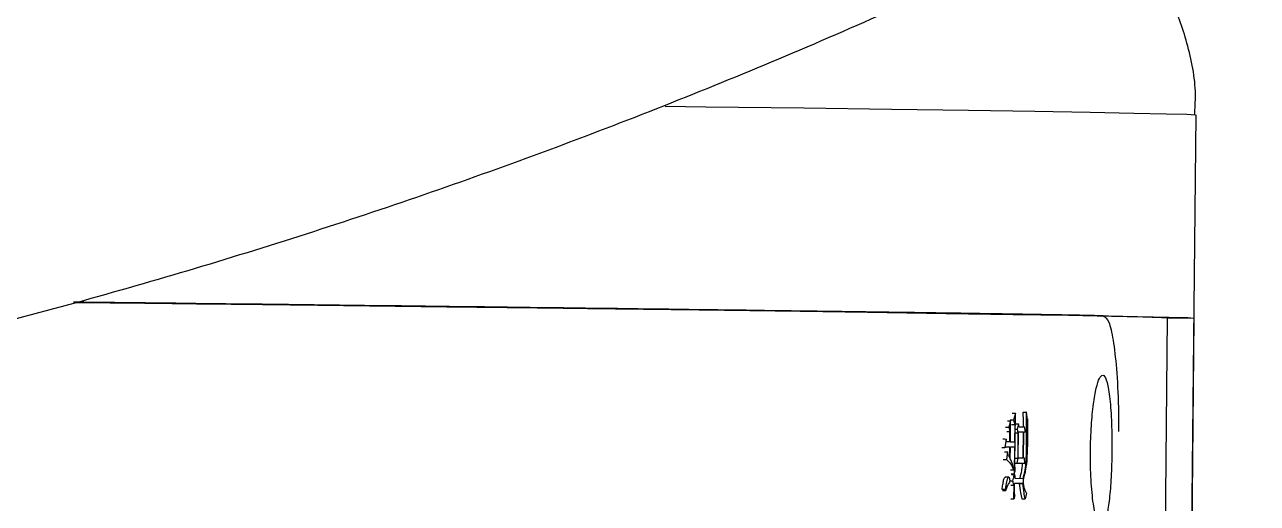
# Model space of a CAD drawing. Header units: millimetres. Extents: x 2448 to 4397, y 790 to 2168.
# Drawn here: x 3195.78 to 3228.6, y 1017.53 to 1030.27 of the extents above; entities that cross this region are included whole.
import ezdxf

# ---------------------------------------------------------------- set-up
doc = ezdxf.new("R2010")
doc.units = ezdxf.units.MM

msp = doc.modelspace()

# ---------------------------------------------------------------- linework, layer by layer
at = {"color": 7, "linetype": 'Continuous', "lineweight": 25}
for p, q in [((3226.785, 1009.772), (3226.965, 1027.858)), ((3225.808, 981.988), (3226.21, 1022.465)), ((3226.21, 1022.465), (3226.911, 1022.458)), ((3226.911, 1022.458), (3226.785, 1009.771)), ((3222.157, 1019.926), (3222.101, 1019.752)), ((3222.144, 1018.583), (3222.157, 1019.926)), ((3222.359, 1019.952), (3222.442, 1019.951)), ((3222.453, 1019.951), (3222.442, 1019.951)), ((3222.029, 1019.724), (3221.977, 1019.55)), ((3221.977, 1019.55), (3222.012, 1019.432)), ((3222.023, 1019.159), (3222.029, 1019.724)), ((3222.101, 1019.752), (3222.14, 1019.625)), ((3222.14, 1019.625), (3222.136, 1019.158)), ((3222.236, 1019.643), (3222.199, 1019.497)), ((3222.199, 1019.497), (3222.225, 1019.4)), ((3222.253, 1019.555), (3222.236, 1019.643)), ((3222.422, 1019.426), (3222.402, 1019.562)), ((3221.906, 1019.239), (3221.878, 1019.016)), ((3221.922, 1019.161), (3221.906, 1019.239)), ((3222.009, 1019.16), (3221.922, 1019.161)), ((3222.012, 1019.432), (3221.927, 1019.433)), ((3222.009, 1019.16), (3222.012, 1019.432)), ((3222.136, 1019.158), (3222.023, 1019.159)), ((3222.225, 1019.4), (3222.218, 1018.728)), ((3222.232, 1018.728), (3222.239, 1019.429)), ((3222.239, 1019.429), (3222.364, 1019.426)), ((3222.28, 1019.427), (3222.364, 1019.426)), ((3222.364, 1019.426), (3222.357, 1018.726)), ((3222.37, 1018.725), (3222.377, 1019.426)), ((3222.377, 1019.426), (3222.422, 1019.426)), ((3222.377, 1019.426), (3222.422, 1019.426)), ((3221.863, 1018.899), (3221.948, 1018.898)), ((3221.948, 1018.898), (3221.915, 1018.694)), ((3222.005, 1018.741), (3222.008, 1019.033)), ((3222.019, 1018.712), (3222.022, 1019.033)), ((3222.022, 1019.033), (3222.135, 1019.031)), ((3222.05, 1019.032), (3222.135, 1019.031)), ((3222.135, 1019.031), (3222.127, 1018.311)), ((3221.83, 1018.695), (3221.915, 1018.694)), ((3222.145, 1018.729), (3222.218, 1018.728)), ((3222.218, 1018.728), (3222.193, 1018.592)), ((3222.357, 1018.726), (3222.232, 1018.728)), ((3222.325, 1018.589), (3222.27, 1018.597)), ((3222.399, 1018.725), (3222.37, 1018.725)), ((3222.411, 1018.588), (3222.399, 1018.725)), ((3221.97, 1018.225), (3221.885, 1018.226)), ((3222.024, 1018.419), (3222.109, 1018.418)), ((3222.043, 1018.311), (3222.127, 1018.311)), ((3222.109, 1018.418), (3222.112, 1018.457)), ((3222.127, 1018.311), (3222.15, 1018.388)), ((3222.352, 1018.18), (3222.148, 1018.184)), ((3221.887, 1017.896), (3221.802, 1017.897)), ((3221.813, 1017.867), (3221.898, 1017.867)), ((3222, 1018.127), (3222.085, 1018.126)), ((3222.115, 1017.649), (3222.119, 1018.009)), ((3222.132, 1017.921), (3222.133, 1018.057)), ((3222.345, 1018.054), (3222.133, 1018.057)), ((3222.261, 1018.055), (3222.345, 1018.054)), ((3222.031, 1017.65), (3222.115, 1017.649)), ((3222.328, 1017.645), (3222.412, 1017.644))]:
    msp.add_line(p, q, dxfattribs=at)
at = {"color": 7, "linetype": 'Continuous', "lineweight": 25, "flags": 128}
for points in [[(3226.965, 1027.858), (3226.955, 1027.86), (3226.721, 1027.873), (3226.173, 1027.888), (3225.313, 1027.907), (3224.146, 1027.928), (3222.676, 1027.953), (3220.91, 1027.98), (3218.855, 1028.009), (3216.521, 1028.041), (3213.917, 1028.076), (3212.829, 1028.09)], [(3197.122, 1022.877), (3199.909, 1022.844), (3203.578, 1022.801), (3207.02, 1022.76), (3210.22, 1022.72), (3213.161, 1022.682), (3215.831, 1022.647), (3218.217, 1022.614), (3220.308, 1022.584), (3222.094, 1022.557), (3223.566, 1022.532), (3224.719, 1022.511), (3225.546, 1022.492), (3226.044, 1022.477), (3226.21, 1022.465)], [(3197.134, 1022.879), (3200.351, 1022.841), (3204.056, 1022.798), (3207.532, 1022.756), (3210.763, 1022.716), (3213.734, 1022.678), (3216.43, 1022.642), (3218.839, 1022.609), (3220.951, 1022.578), (3222.754, 1022.551), (3224.241, 1022.526), (3225.405, 1022.504), (3226.24, 1022.486), (3226.743, 1022.47), (3226.911, 1022.458)], [(3222.073, 1019.927), (3222.119, 1019.927), (3222.157, 1019.926)], [(3221.892, 1019.55), (3221.939, 1019.55), (3221.977, 1019.55)], [(3221.944, 1019.725), (3221.991, 1019.724), (3222.029, 1019.724)], [(3222.016, 1019.753), (3222.063, 1019.753), (3222.101, 1019.752)], [(3222.056, 1019.626), (3222.103, 1019.625), (3222.14, 1019.625)], [(3222.153, 1019.498), (3222.161, 1019.498), (3222.199, 1019.497)], [(3222.154, 1019.644), (3222.198, 1019.643), (3222.236, 1019.643)], [(3222.319, 1019.563), (3222.364, 1019.563), (3222.402, 1019.562)], [(3221.822, 1019.24), (3221.869, 1019.24), (3221.906, 1019.239)], [(3222.152, 1019.4), (3222.187, 1019.4), (3222.225, 1019.4)], [(3221.794, 1019.017), (3221.841, 1019.016), (3221.878, 1019.016)], [(3222.144, 1018.592), (3222.155, 1018.592), (3222.193, 1018.592)], [(3222.411, 1018.588), (3222.363, 1018.589), (3222.327, 1018.589)], [(3222.049, 1018.292), (3222.095, 1018.291), (3222.133, 1018.291)], [(3222.133, 1018.291), (3222.138, 1018.251), (3222.143, 1018.217), (3222.148, 1018.184)], [(3222.035, 1018.01), (3222.081, 1018.009), (3222.119, 1018.009)]]:
    msp.add_lwpolyline(points, dxfattribs=at)
at = {"color": 7, "linetype": 'Continuous', "lineweight": 25}
for points, knots in [([(3004.749, 1193.304), (3004.581, 1192.123), (3004.103, 1188.762), (3003.535, 1183.195), (3003.134, 1176.603), (3003.021, 1170), (3003.191, 1163.399), (3003.646, 1156.81), (3004.383, 1150.248), (3005.403, 1143.723), (3006.702, 1137.248), (3008.28, 1130.836), (3010.131, 1124.497), (3012.254, 1118.243), (3014.644, 1112.087), (3017.297, 1106.04), (3020.208, 1100.112), (3023.371, 1094.315), (3026.781, 1088.66), (3030.432, 1083.156), (3034.316, 1077.815), (3038.426, 1072.646), (3042.755, 1067.659), (3047.294, 1062.863), (3052.036, 1058.267), (3056.972, 1053.879), (3062.091, 1049.708), (3067.386, 1045.761), (3072.845, 1042.045), (3078.46, 1038.568), (3084.219, 1035.336), (3090.112, 1032.355), (3096.127, 1029.63), (3102.254, 1027.167), (3108.482, 1024.97), (3114.799, 1023.043), (3121.192, 1021.39), (3127.651, 1020.014), (3134.163, 1018.917), (3140.717, 1018.101), (3147.299, 1017.568), (3153.898, 1017.319), (3160.502, 1017.355), (3167.098, 1017.674), (3173.674, 1018.278), (3180.219, 1019.164), (3186.719, 1020.331), (3193.162, 1021.776), (3199.538, 1023.498), (3205.833, 1025.492), (3212.037, 1027.756), (3218.138, 1030.285), (3224.124, 1033.074), (3229.984, 1036.118), (3235.708, 1039.412), (3241.285, 1042.949), (3246.704, 1046.723), (3251.956, 1050.726), (3257.031, 1054.952), (3261.919, 1059.393), (3266.611, 1064.04), (3271.099, 1068.884), (3275.374, 1073.918), (3279.428, 1079.13), (3283.255, 1084.513), (3286.846, 1090.055), (3290.195, 1095.747), (3293.296, 1101.577), (3296.143, 1107.536), (3298.731, 1113.611), (3301.055, 1119.793), (3303.111, 1126.069), (3304.894, 1132.427), (3306.402, 1138.856), (3307.632, 1145.345), (3308.582, 1151.88), (3309.249, 1158.45), (3309.633, 1165.043), (3309.733, 1171.646), (3309.548, 1178.247), (3309.079, 1184.834), (3308.327, 1191.395), (3307.293, 1197.918), (3305.98, 1204.39), (3304.389, 1210.799), (3302.523, 1217.134), (3300.387, 1223.383), (3297.984, 1229.534), (3295.318, 1235.576), (3292.394, 1241.497), (3289.218, 1247.287), (3285.796, 1252.935), (3282.133, 1258.43), (3278.238, 1263.763), (3274.117, 1268.923), (3269.777, 1273.901), (3265.227, 1278.687), (3260.475, 1283.273), (3255.53, 1287.65), (3250.402, 1291.811), (3245.099, 1295.746), (3239.631, 1299.45), (3234.009, 1302.915), (3228.243, 1306.134), (3222.344, 1309.102), (3216.322, 1311.814), (3210.19, 1314.264), (3203.957, 1316.447), (3197.637, 1318.361), (3191.24, 1320), (3184.778, 1321.362), (3178.263, 1322.445), (3171.708, 1323.247), (3165.125, 1323.765), (3158.525, 1324), (3151.921, 1323.95), (3145.326, 1323.616), (3138.751, 1322.999), (3132.209, 1322.099), (3125.711, 1320.918), (3119.271, 1319.458), (3112.899, 1317.723), (3106.608, 1315.715), (3100.409, 1313.437), (3094.314, 1310.895), (3088.334, 1308.093), (3082.48, 1305.037), (3076.763, 1301.731), (3071.194, 1298.182), (3065.783, 1294.396), (3060.54, 1290.381), (3055.474, 1286.144), (3050.596, 1281.693), (3045.914, 1277.036), (3041.436, 1272.182), (3037.172, 1267.139), (3033.129, 1261.918), (3029.314, 1256.527), (3025.735, 1250.977), (3022.398, 1245.278), (3019.31, 1239.441), (3016.476, 1233.476), (3013.901, 1227.395), (3011.59, 1221.208), (3009.548, 1214.928), (3007.778, 1208.566), (3006.286, 1202.133), (3005.324, 1197.034), (3004.868, 1194.081), (3004.749, 1193.304)], [0, 0, 0, 0, 0.0037171, 0.0105707, 0.0174248, 0.0242788, 0.0311328, 0.0379868, 0.0448409, 0.0516949, 0.0585489, 0.065403, 0.072257, 0.079111, 0.085965, 0.0928191, 0.0996731, 0.1065271, 0.1133812, 0.1202352, 0.1270892, 0.1339432, 0.1407973, 0.1476513, 0.1545053, 0.1613594, 0.1682134, 0.1750674, 0.1819215, 0.1887755, 0.1956295, 0.2024835, 0.2093376, 0.2161916, 0.2230456, 0.2298997, 0.2367537, 0.2436077, 0.2504618, 0.2573158, 0.2641698, 0.2710238, 0.2778779, 0.2847319, 0.2915859, 0.29844, 0.305294, 0.312148, 0.3190021, 0.3258561, 0.3327101, 0.3395641, 0.3464182, 0.3532722, 0.3601262, 0.3669803, 0.3738343, 0.3806883, 0.3875424, 0.3943964, 0.4012504, 0.4081044, 0.4149585, 0.4218125, 0.4286665, 0.4355206, 0.4423746, 0.4492286, 0.4560827, 0.4629367, 0.4697907, 0.4766447, 0.4834988, 0.4903528, 0.4972068, 0.5040609, 0.5109149, 0.5177689, 0.5246229, 0.531477, 0.538331, 0.545185, 0.5520391, 0.5588931, 0.5657471, 0.5726011, 0.5794552, 0.5863092, 0.5931632, 0.6000173, 0.6068713, 0.6137253, 0.6205793, 0.6274334, 0.6342874, 0.6411414, 0.6479955, 0.6548495, 0.6617035, 0.6685576, 0.6754116, 0.6822656, 0.6891196, 0.6959737, 0.7028277, 0.7096817, 0.7165358, 0.7233898, 0.7302438, 0.7370979, 0.7439519, 0.7508059, 0.7576599, 0.764514, 0.771368, 0.778222, 0.7850761, 0.7919301, 0.7987841, 0.8056382, 0.8124922, 0.8193462, 0.8262002, 0.8330543, 0.8399083, 0.8467623, 0.8536164, 0.8604704, 0.8673244, 0.8741785, 0.8810325, 0.8878865, 0.8947405, 0.9015946, 0.9084486, 0.9153026, 0.9221567, 0.9290107, 0.9358647, 0.9427188, 0.9495728, 0.9564268, 0.9632808, 0.9701349, 0.9769889, 0.9838429, 0.990697, 0.997551, 1, 1, 1, 1]), ([(3226.928, 1027.857), (3226.94, 1028.041), (3226.981, 1028.688), (3226.761, 1029.758), (3226.329, 1030.984), (3225.713, 1032.034), (3225.1, 1032.813), (3224.658, 1033.192), (3224.504, 1033.325)], [0, 0, 0, 0, 0.089, 0.313689, 0.522461, 0.717991, 0.901319, 1, 1, 1, 1]), ([(3224.497, 1022.517), (3224.421, 1022.519), (3224.046, 1022.528), (3223.12, 1022.546), (3221.404, 1022.574), (3219.033, 1022.61), (3215.828, 1022.654), (3211.671, 1022.708), (3206.86, 1022.768), (3201.99, 1022.826), (3198.537, 1022.865), (3197.074, 1022.882)], [0, 0, 0, 0, 0.026547, 0.132838, 0.239121, 0.3454, 0.483572, 0.622185, 0.760357, 0.89852, 1, 1, 1, 1]), ([(3224.497, 1022.517), (3224.547, 1022.483), (3224.647, 1022.414), (3224.766, 1021.895), (3224.852, 1021.112), (3224.9, 1020.25), (3224.902, 1019.654), (3224.902, 1019.439)], [0, 0, 0, 0, 0.205622, 0.41154, 0.628233, 0.865893, 1, 1, 1, 1]), ([(3224.481, 1020.942), (3224.452, 1020.925), (3224.393, 1020.889), (3224.306, 1020.605), (3224.229, 1020.172), (3224.172, 1019.583), (3224.147, 1018.881), (3224.164, 1018.144), (3224.224, 1017.497), (3224.314, 1017.055), (3224.411, 1016.868), (3224.503, 1016.907), (3224.582, 1017.134), (3224.649, 1017.525), (3224.7, 1018.072), (3224.728, 1018.748), (3224.727, 1019.486), (3224.691, 1020.173), (3224.624, 1020.678), (3224.548, 1020.914), (3224.498, 1020.935), (3224.481, 1020.942)], [0, 0, 0, 0, 0.045823, 0.091817, 0.140491, 0.193906, 0.252621, 0.314735, 0.376984, 0.434757, 0.486086, 0.532888, 0.578622, 0.626344, 0.678142, 0.735415, 0.797023, 0.85951, 0.91896, 0.972139, 1, 1, 1, 1]), ([(3222.442, 1019.951), (3222.444, 1019.843), (3222.447, 1019.497), (3222.448, 1019.025), (3222.43, 1018.564), (3222.392, 1018.317), (3222.361, 1018.213), (3222.352, 1018.18)], [0, 0, 0, 0, 0.176191, 0.564927, 0.767939, 0.925025, 1, 1, 1, 1]), ([(3222.357, 1019.952), (3222.358, 1019.844), (3222.36, 1019.714), (3222.359, 1019.584), (3222.359, 1019.563)], [0, 0, 0, 0, 0.8327942, 1, 1, 1, 1]), ([(3222.49, 1019.765), (3222.484, 1019.773), (3222.472, 1019.789), (3222.459, 1019.859), (3222.455, 1019.916), (3222.453, 1019.951)], [0, 0, 0, 0, 0.266382, 0.546349, 1, 1, 1, 1]), ([(3222.402, 1019.562), (3222.378, 1019.56), (3222.342, 1019.555), (3222.292, 1019.555), (3222.266, 1019.555), (3222.253, 1019.555)], [0, 0, 0, 0, 0.484105, 0.742039, 1, 1, 1, 1]), ([(3222.45, 1017.799), (3222.44, 1017.82), (3222.415, 1017.872), (3222.39, 1017.956), (3222.374, 1018.026), (3222.369, 1018.068), (3222.369, 1018.112), (3222.38, 1018.198), (3222.419, 1018.331), (3222.487, 1018.723), (3222.483, 1019.245), (3222.488, 1019.641), (3222.49, 1019.765)], [0, 0, 0, 0, 0.056415, 0.136454, 0.163417, 0.180937, 0.198596, 0.222141, 0.307801, 0.449374, 0.827777, 1, 1, 1, 1]), ([(3221.878, 1019.016), (3221.892, 1019.02), (3221.918, 1019.029), (3221.961, 1019.033), (3221.991, 1019.033), (3222.008, 1019.033)], [0, 0, 0, 0, 0.3030615, 0.6060835, 1, 1, 1, 1]), ([(3222.005, 1018.741), (3221.992, 1018.761), (3221.974, 1018.789), (3221.953, 1018.844), (3221.95, 1018.88), (3221.948, 1018.898)], [0, 0, 0, 0, 0.550846, 0.772189, 1, 1, 1, 1]), ([(3221.915, 1018.694), (3221.954, 1018.662), (3222.025, 1018.605), (3222.083, 1018.476), (3222.109, 1018.418)], [0, 0, 0, 0, 0.5548, 1, 1, 1, 1]), ([(3222.112, 1018.457), (3222.097, 1018.511), (3222.068, 1018.606), (3222.034, 1018.68), (3222.019, 1018.712)], [0, 0, 0, 0, 0.563509, 1, 1, 1, 1]), ([(3222.15, 1018.388), (3222.148, 1018.424), (3222.143, 1018.488), (3222.144, 1018.554), (3222.144, 1018.583)], [0, 0, 0, 0, 0.558776, 1, 1, 1, 1]), ([(3222.193, 1018.592), (3222.219, 1018.595), (3222.269, 1018.601), (3222.342, 1018.599), (3222.388, 1018.592), (3222.411, 1018.588)], [0, 0, 0, 0, 0.358343, 0.678963, 1, 1, 1, 1]), ([(3222.339, 1018.598), (3222.338, 1018.579), (3222.332, 1018.465), (3222.306, 1018.318), (3222.275, 1018.214), (3222.266, 1018.181)], [0, 0, 0, 0, 0.117423, 0.715584, 1, 1, 1, 1]), ([(3221.802, 1017.897), (3221.808, 1017.941), (3221.82, 1018.026), (3221.838, 1018.126), (3221.856, 1018.19), (3221.872, 1018.22), (3221.888, 1018.231), (3221.898, 1018.222), (3221.903, 1018.218)], [0, 0, 0, 0, 0.291212, 0.558832, 0.695826, 0.801274, 0.90716, 1, 1, 1, 1]), ([(3221.898, 1017.867), (3221.909, 1017.9), (3221.936, 1017.981), (3221.975, 1018.046), (3222.003, 1018.077), (3222.01, 1018.1), (3222.012, 1018.117), (3222.013, 1018.139), (3222.011, 1018.163), (3222.005, 1018.188), (3221.994, 1018.212), (3221.98, 1018.228), (3221.964, 1018.225), (3221.949, 1018.206), (3221.926, 1018.142), (3221.906, 1018.032), (3221.893, 1017.937), (3221.887, 1017.896)], [0, 0, 0, 0, 0.134357, 0.322726, 0.376065, 0.394239, 0.409468, 0.428765, 0.453702, 0.478777, 0.515107, 0.570759, 0.612235, 0.653529, 0.71083, 0.875924, 1, 1, 1, 1]), ([(3222.085, 1018.126), (3222.091, 1018.149), (3222.102, 1018.187), (3222.118, 1018.242), (3222.128, 1018.275), (3222.133, 1018.291)], [0, 0, 0, 0, 0.404353, 0.702177, 1, 1, 1, 1]), ([(3221.898, 1017.867), (3221.897, 1017.869), (3221.895, 1017.875), (3221.891, 1017.885), (3221.889, 1017.892), (3221.887, 1017.896)], [0, 0, 0, 0, 0.255796, 0.627898, 1, 1, 1, 1]), ([(3222.119, 1018.009), (3222.116, 1018.02), (3222.109, 1018.041), (3222.098, 1018.081), (3222.09, 1018.109), (3222.085, 1018.126)], [0, 0, 0, 0, 0.275913, 0.551825, 1, 1, 1, 1]), ([(3222.138, 1017.726), (3222.136, 1017.762), (3222.131, 1017.826), (3222.132, 1017.892), (3222.132, 1017.921)], [0, 0, 0, 0, 0.558776, 1, 1, 1, 1]), ([(3222.259, 1018.055), (3222.269, 1017.971), (3222.285, 1017.823), (3222.313, 1017.699), (3222.326, 1017.645)], [0, 0, 0, 0, 0.56469, 1, 1, 1, 1]), ([(3222.345, 1018.054), (3222.354, 1017.97), (3222.371, 1017.822), (3222.399, 1017.698), (3222.412, 1017.644)], [0, 0, 0, 0, 0.564631, 1, 1, 1, 1]), ([(3222.138, 1017.726), (3222.135, 1017.715), (3222.129, 1017.697), (3222.122, 1017.671), (3222.118, 1017.656), (3222.115, 1017.649)], [0, 0, 0, 0, 0.429625, 0.714813, 1, 1, 1, 1]), ([(3222.45, 1017.799), (3222.443, 1017.773), (3222.431, 1017.721), (3222.418, 1017.67), (3222.412, 1017.644)], [0, 0, 0, 0, 0.5000343, 1, 1, 1, 1])]:
    msp.add_open_spline(points, degree=3, knots=knots, dxfattribs=at)

doc.saveas('drawing.dxf')
